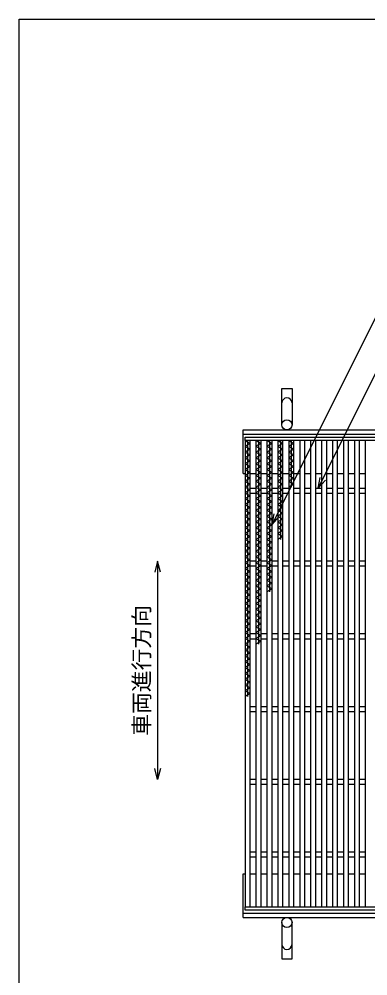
# Model space of a CAD drawing. Units: millimetres, scale not verified. Extents: x -1820 to 1731, y -1282 to 1054.
# Drawn here: x -1729 to -1250, y -261 to 1054 of the extents above; entities that cross this region are included whole.
import ezdxf
from ezdxf.enums import TextEntityAlignment as Align

# ---------------------------------------------------------------- set-up
doc = ezdxf.new("R2010")
doc.units = ezdxf.units.MM
doc.header["$LTSCALE"] = 10
for name, color, linetype, lineweight in [('0_2', 150, 'Continuous', 25), ('16', 3, 'Continuous', 25), ('19', 6, 'Continuous', 25), ('22', 2, 'Continuous', 25)]:
    doc.layers.add(name, color=color, linetype=linetype, lineweight=lineweight)
doc.styles.add('ベクトル', font='')
doc.styles.get('ベクトル').set_extended_font_data('ベクトル')

msp = doc.modelspace()

# ---------------------------------------------------------------- linework, layer by layer
at = {"layer": '0_2'}
for p, q in [((-1729, -1146.5), (-1729, 1053.5)), ((-1729, 1053.5), (1731, 1053.5))]:
    msp.add_line(p, q, dxfattribs=at)
at = {"layer": '16'}
for p, q in [((-1419, 479), (-424, 479)), ((-1419, 474.5), (-1419, 479)), ((-424, 474.5), (-1419, 474.5)), ((-1419, 474.5), (-1419, -166.5)), ((-1412, 474.5), (-1419, 474.5)), ((-1419, 474.5), (-1412, 470.5)), ((-1415.5, 474.5), (-1415.5, 122.5)), ((-1412, -166.5), (-1412, 474.5)), ((-1404, 474.5), (-1404, -166.5)), ((-1397, 474.5), (-1404, 474.5)), ((-1404, 474.5), (-1397, 470.5)), ((-1400.5, 474.5), (-1400.5, 194.5)), ((-1397, -166.5), (-1397, 474.5)), ((-1389, 474.5), (-1389, -166.5)), ((-1382, 474.5), (-1389, 474.5)), ((-1389, 474.5), (-1382, 470.5)), ((-1385.5, 474.5), (-1385.5, 266.5)), ((-1382, -166.5), (-1382, 474.5)), ((-1374, 474.5), (-1374, -166.5)), ((-1367, 474.5), (-1374, 474.5)), ((-1374, 474.5), (-1367, 470.5)), ((-1370.5, 474.5), (-1370.5, 338.5)), ((-1367, -166.5), (-1367, 474.5)), ((-1359, 474.5), (-1359, -166.5)), ((-1352, 474.5), (-1359, 474.5)), ((-1359, 474.5), (-1352, 470.5)), ((-1355.5, 474.5), (-1355.5, 410.5)), ((-1352, -166.5), (-1352, 474.5)), ((-1344, 474.5), (-1344, -166.5)), ((-1337, 474.5), (-1344, 474.5)), ((-1337, -166.5), (-1337, 474.5)), ((-1329, 474.5), (-1329, -166.5)), ((-1322, 474.5), (-1329, 474.5)), ((-1322, -166.5), (-1322, 474.5)), ((-1314, 474.5), (-1314, -166.5)), ((-1307, 474.5), (-1314, 474.5)), ((-1307, -166.5), (-1307, 474.5)), ((-1299, 474.5), (-1299, -166.5)), ((-1292, 474.5), (-1299, 474.5)), ((-1292, -166.5), (-1292, 474.5)), ((-1284, 474.5), (-1284, -166.5)), ((-1277, 474.5), (-1284, 474.5)), ((-1277, -166.5), (-1277, 474.5)), ((-1269, 474.5), (-1269, -166.5)), ((-1262, 474.5), (-1269, 474.5)), ((-1262, -166.5), (-1262, 474.5)), ((-1254, 474.5), (-1254, -166.5)), ((-1247, 474.5), (-1254, 474.5)), ((-1412, 470.5), (-1419, 466.5)), ((-1419, 466.5), (-1412, 462.5)), ((-1412, 462.5), (-1419, 458.5)), ((-1397, 470.5), (-1404, 466.5)), ((-1404, 466.5), (-1397, 462.5)), ((-1397, 462.5), (-1404, 458.5)), ((-1382, 470.5), (-1389, 466.5)), ((-1389, 466.5), (-1382, 462.5)), ((-1382, 462.5), (-1389, 458.5)), ((-1367, 470.5), (-1374, 466.5)), ((-1374, 466.5), (-1367, 462.5)), ((-1367, 462.5), (-1374, 458.5)), ((-1352, 470.5), (-1359, 466.5)), ((-1359, 466.5), (-1352, 462.5)), ((-1352, 462.5), (-1359, 458.5)), ((-1419, 458.5), (-1412, 454.5)), ((-1412, 454.5), (-1419, 450.5)), ((-1419, 450.5), (-1412, 446.5)), ((-1404, 458.5), (-1397, 454.5)), ((-1397, 454.5), (-1404, 450.5)), ((-1404, 450.5), (-1397, 446.5)), ((-1389, 458.5), (-1382, 454.5)), ((-1382, 454.5), (-1389, 450.5)), ((-1389, 450.5), (-1382, 446.5)), ((-1374, 458.5), (-1367, 454.5)), ((-1367, 454.5), (-1374, 450.5)), ((-1374, 450.5), (-1367, 446.5)), ((-1359, 458.5), (-1352, 454.5)), ((-1352, 454.5), (-1359, 450.5)), ((-1359, 450.5), (-1352, 446.5)), ((-1412, 446.5), (-1419, 442.5)), ((-1419, 442.5), (-1412, 438.5)), ((-1412, 438.5), (-1419, 434.5)), ((-1419, 434.5), (-1412, 430.5)), ((-1397, 446.5), (-1404, 442.5)), ((-1404, 442.5), (-1397, 438.5)), ((-1397, 438.5), (-1404, 434.5)), ((-1404, 434.5), (-1397, 430.5)), ((-1382, 446.5), (-1389, 442.5)), ((-1389, 442.5), (-1382, 438.5)), ((-1382, 438.5), (-1389, 434.5)), ((-1389, 434.5), (-1382, 430.5)), ((-1367, 446.5), (-1374, 442.5)), ((-1374, 442.5), (-1367, 438.5)), ((-1367, 438.5), (-1374, 434.5)), ((-1374, 434.5), (-1367, 430.5)), ((-1352, 446.5), (-1359, 442.5)), ((-1359, 442.5), (-1352, 438.5)), ((-1352, 438.5), (-1359, 434.5)), ((-1359, 434.5), (-1352, 430.5)), ((-1412, 430.5), (-1419, 426.5)), ((-1419, 426.5), (-1412, 422.5)), ((-1412, 422.5), (-1419, 418.5)), ((-1397, 430.5), (-1404, 426.5)), ((-1404, 426.5), (-1397, 422.5)), ((-1397, 422.5), (-1404, 418.5)), ((-1382, 430.5), (-1389, 426.5)), ((-1389, 426.5), (-1382, 422.5)), ((-1382, 422.5), (-1389, 418.5)), ((-1367, 430.5), (-1374, 426.5)), ((-1374, 426.5), (-1367, 422.5)), ((-1367, 422.5), (-1374, 418.5)), ((-1352, 430.5), (-1359, 426.5)), ((-1359, 426.5), (-1352, 422.5)), ((-1352, 422.5), (-1359, 418.5)), ((-1419, 418.5), (-1412, 414.5)), ((-1412, 414.5), (-1419, 410.5)), ((-1419, 410.5), (-1412, 406.5)), ((-1412, 409), (-1404, 409)), ((-1404, 418.5), (-1397, 414.5)), ((-1397, 414.5), (-1404, 410.5)), ((-1404, 410.5), (-1397, 406.5)), ((-1397, 409), (-1389, 409)), ((-1389, 418.5), (-1382, 414.5)), ((-1382, 414.5), (-1389, 410.5)), ((-1389, 410.5), (-1382, 406.5)), ((-1382, 409), (-1374, 409)), ((-1374, 418.5), (-1367, 414.5)), ((-1367, 414.5), (-1374, 410.5)), ((-1374, 410.5), (-1367, 406.5)), ((-1367, 409), (-1359, 409)), ((-1359, 418.5), (-1352, 414.5)), ((-1352, 414.5), (-1359, 410.5)), ((-1352, 409), (-1344, 409)), ((-1337, 409), (-1329, 409)), ((-1322, 409), (-1314, 409)), ((-1307, 409), (-1299, 409)), ((-1292, 409), (-1284, 409)), ((-1277, 409), (-1269, 409)), ((-1262, 409), (-1254, 409)), ((-1412, 406.5), (-1419, 402.5)), ((-1419, 402.5), (-1412, 398.5)), ((-1412, 398.5), (-1419, 394.5)), ((-1419, 394.5), (-1412, 390.5)), ((-1412, 402), (-1404, 402)), ((-1397, 406.5), (-1404, 402.5)), ((-1404, 402.5), (-1397, 398.5)), ((-1397, 398.5), (-1404, 394.5)), ((-1404, 394.5), (-1397, 390.5)), ((-1397, 402), (-1389, 402)), ((-1382, 406.5), (-1389, 402.5)), ((-1389, 402.5), (-1382, 398.5)), ((-1382, 398.5), (-1389, 394.5)), ((-1389, 394.5), (-1382, 390.5)), ((-1382, 402), (-1374, 402)), ((-1367, 406.5), (-1374, 402.5)), ((-1374, 402.5), (-1367, 398.5)), ((-1367, 398.5), (-1374, 394.5)), ((-1374, 394.5), (-1367, 390.5)), ((-1367, 402), (-1359, 402)), ((-1352, 402), (-1344, 402)), ((-1337, 402), (-1329, 402)), ((-1322, 402), (-1314, 402)), ((-1307, 402), (-1299, 402)), ((-1292, 402), (-1284, 402)), ((-1277, 402), (-1269, 402)), ((-1262, 402), (-1254, 402)), ((-1412, 390.5), (-1419, 386.5)), ((-1419, 386.5), (-1412, 382.5)), ((-1412, 382.5), (-1419, 378.5)), ((-1397, 390.5), (-1404, 386.5)), ((-1404, 386.5), (-1397, 382.5)), ((-1397, 382.5), (-1404, 378.5)), ((-1382, 390.5), (-1389, 386.5)), ((-1389, 386.5), (-1382, 382.5)), ((-1382, 382.5), (-1389, 378.5)), ((-1367, 390.5), (-1374, 386.5)), ((-1374, 386.5), (-1367, 382.5)), ((-1367, 382.5), (-1374, 378.5)), ((-1419, 378.5), (-1412, 374.5)), ((-1412, 374.5), (-1419, 370.5)), ((-1419, 370.5), (-1412, 366.5)), ((-1404, 378.5), (-1397, 374.5)), ((-1397, 374.5), (-1404, 370.5)), ((-1404, 370.5), (-1397, 366.5)), ((-1389, 378.5), (-1382, 374.5)), ((-1382, 374.5), (-1389, 370.5)), ((-1389, 370.5), (-1382, 366.5)), ((-1374, 378.5), (-1367, 374.5)), ((-1367, 374.5), (-1374, 370.5)), ((-1374, 370.5), (-1367, 366.5)), ((-1412, 366.5), (-1419, 362.5)), ((-1419, 362.5), (-1412, 358.5)), ((-1412, 358.5), (-1419, 354.5)), ((-1397, 366.5), (-1404, 362.5)), ((-1404, 362.5), (-1397, 358.5)), ((-1397, 358.5), (-1404, 354.5)), ((-1382, 366.5), (-1389, 362.5)), ((-1389, 362.5), (-1382, 358.5)), ((-1382, 358.5), (-1389, 354.5)), ((-1367, 366.5), (-1374, 362.5)), ((-1374, 362.5), (-1367, 358.5)), ((-1367, 358.5), (-1374, 354.5)), ((-1419, 354.5), (-1412, 350.5)), ((-1412, 350.5), (-1419, 346.5)), ((-1419, 346.5), (-1412, 342.5)), ((-1412, 342.5), (-1419, 338.5)), ((-1404, 354.5), (-1397, 350.5)), ((-1397, 350.5), (-1404, 346.5)), ((-1404, 346.5), (-1397, 342.5)), ((-1397, 342.5), (-1404, 338.5)), ((-1389, 354.5), (-1382, 350.5)), ((-1382, 350.5), (-1389, 346.5)), ((-1389, 346.5), (-1382, 342.5)), ((-1382, 342.5), (-1389, 338.5)), ((-1374, 354.5), (-1367, 350.5)), ((-1367, 350.5), (-1374, 346.5)), ((-1374, 346.5), (-1367, 342.5)), ((-1367, 342.5), (-1374, 338.5)), ((-1419, 338.5), (-1412, 334.5)), ((-1412, 334.5), (-1419, 330.5)), ((-1419, 330.5), (-1412, 326.5)), ((-1404, 338.5), (-1397, 334.5)), ((-1397, 334.5), (-1404, 330.5)), ((-1404, 330.5), (-1397, 326.5)), ((-1389, 338.5), (-1382, 334.5)), ((-1382, 334.5), (-1389, 330.5)), ((-1389, 330.5), (-1382, 326.5)), ((-1412, 326.5), (-1419, 322.5)), ((-1419, 322.5), (-1412, 318.5)), ((-1412, 318.5), (-1419, 314.5)), ((-1397, 326.5), (-1404, 322.5)), ((-1404, 322.5), (-1397, 318.5)), ((-1397, 318.5), (-1404, 314.5)), ((-1382, 326.5), (-1389, 322.5)), ((-1389, 322.5), (-1382, 318.5)), ((-1382, 318.5), (-1389, 314.5)), ((-1419, 314.5), (-1412, 310.5)), ((-1412, 310.5), (-1419, 306.5)), ((-1419, 306.5), (-1412, 302.5)), ((-1412, 302.5), (-1419, 298.5)), ((-1412, 309), (-1404, 309)), ((-1404, 314.5), (-1397, 310.5)), ((-1397, 310.5), (-1404, 306.5)), ((-1404, 306.5), (-1397, 302.5)), ((-1397, 302.5), (-1404, 298.5)), ((-1397, 309), (-1389, 309)), ((-1389, 314.5), (-1382, 310.5)), ((-1382, 310.5), (-1389, 306.5)), ((-1389, 306.5), (-1382, 302.5)), ((-1382, 302.5), (-1389, 298.5)), ((-1382, 309), (-1374, 309)), ((-1367, 309), (-1359, 309)), ((-1352, 309), (-1344, 309)), ((-1337, 309), (-1329, 309)), ((-1322, 309), (-1314, 309)), ((-1307, 309), (-1299, 309)), ((-1292, 309), (-1284, 309)), ((-1277, 309), (-1269, 309)), ((-1262, 309), (-1254, 309)), ((-1419, 298.5), (-1412, 294.5)), ((-1412, 294.5), (-1419, 290.5)), ((-1419, 290.5), (-1412, 286.5)), ((-1412, 302), (-1404, 302)), ((-1404, 298.5), (-1397, 294.5)), ((-1397, 294.5), (-1404, 290.5)), ((-1404, 290.5), (-1397, 286.5)), ((-1397, 302), (-1389, 302)), ((-1389, 298.5), (-1382, 294.5)), ((-1382, 294.5), (-1389, 290.5)), ((-1389, 290.5), (-1382, 286.5)), ((-1382, 302), (-1374, 302)), ((-1367, 302), (-1359, 302)), ((-1352, 302), (-1344, 302)), ((-1337, 302), (-1329, 302)), ((-1322, 302), (-1314, 302)), ((-1307, 302), (-1299, 302)), ((-1292, 302), (-1284, 302)), ((-1277, 302), (-1269, 302)), ((-1262, 302), (-1254, 302)), ((-1412, 286.5), (-1419, 282.5)), ((-1419, 282.5), (-1412, 278.5)), ((-1412, 278.5), (-1419, 274.5)), ((-1397, 286.5), (-1404, 282.5)), ((-1404, 282.5), (-1397, 278.5)), ((-1397, 278.5), (-1404, 274.5)), ((-1382, 286.5), (-1389, 282.5)), ((-1389, 282.5), (-1382, 278.5)), ((-1382, 278.5), (-1389, 274.5)), ((-1419, 274.5), (-1412, 270.5)), ((-1412, 270.5), (-1419, 266.5)), ((-1419, 266.5), (-1412, 262.5)), ((-1404, 274.5), (-1397, 270.5)), ((-1397, 270.5), (-1404, 266.5)), ((-1404, 266.5), (-1397, 262.5)), ((-1389, 274.5), (-1382, 270.5)), ((-1382, 270.5), (-1389, 266.5)), ((-1412, 262.5), (-1419, 258.5)), ((-1419, 258.5), (-1412, 254.5)), ((-1412, 254.5), (-1419, 250.5)), ((-1419, 250.5), (-1412, 246.5)), ((-1397, 262.5), (-1404, 258.5)), ((-1404, 258.5), (-1397, 254.5)), ((-1397, 254.5), (-1404, 250.5)), ((-1404, 250.5), (-1397, 246.5)), ((-1412, 246.5), (-1419, 242.5)), ((-1419, 242.5), (-1412, 238.5)), ((-1412, 238.5), (-1419, 234.5)), ((-1397, 246.5), (-1404, 242.5)), ((-1404, 242.5), (-1397, 238.5)), ((-1397, 238.5), (-1404, 234.5)), ((-1419, 234.5), (-1412, 230.5)), ((-1412, 230.5), (-1419, 226.5)), ((-1419, 226.5), (-1412, 222.5)), ((-1404, 234.5), (-1397, 230.5)), ((-1397, 230.5), (-1404, 226.5)), ((-1404, 226.5), (-1397, 222.5)), ((-1412, 222.5), (-1419, 218.5)), ((-1419, 218.5), (-1412, 214.5)), ((-1412, 214.5), (-1419, 210.5)), ((-1419, 210.5), (-1412, 206.5)), ((-1397, 222.5), (-1404, 218.5)), ((-1404, 218.5), (-1397, 214.5)), ((-1397, 214.5), (-1404, 210.5)), ((-1404, 210.5), (-1397, 206.5)), ((-1412, 206.5), (-1419, 202.5)), ((-1419, 202.5), (-1412, 198.5)), ((-1412, 198.5), (-1419, 194.5)), ((-1412, 209), (-1404, 209)), ((-1412, 202), (-1404, 202)), ((-1397, 206.5), (-1404, 202.5)), ((-1404, 202.5), (-1397, 198.5)), ((-1397, 198.5), (-1404, 194.5)), ((-1397, 209), (-1389, 209)), ((-1397, 202), (-1389, 202)), ((-1382, 209), (-1374, 209)), ((-1382, 202), (-1374, 202)), ((-1367, 209), (-1359, 209)), ((-1367, 202), (-1359, 202)), ((-1352, 209), (-1344, 209)), ((-1352, 202), (-1344, 202)), ((-1337, 209), (-1329, 209)), ((-1337, 202), (-1329, 202)), ((-1322, 209), (-1314, 209)), ((-1322, 202), (-1314, 202)), ((-1307, 209), (-1299, 209)), ((-1307, 202), (-1299, 202)), ((-1292, 209), (-1284, 209)), ((-1292, 202), (-1284, 202)), ((-1277, 209), (-1269, 209)), ((-1277, 202), (-1269, 202)), ((-1262, 209), (-1254, 209)), ((-1262, 202), (-1254, 202)), ((-1419, 194.5), (-1412, 190.5)), ((-1412, 190.5), (-1419, 186.5)), ((-1419, 186.5), (-1412, 182.5)), ((-1412, 182.5), (-1419, 178.5)), ((-1419, 178.5), (-1412, 174.5)), ((-1412, 174.5), (-1419, 170.5)), ((-1419, 170.5), (-1412, 166.5)), ((-1412, 166.5), (-1419, 162.5)), ((-1419, 162.5), (-1412, 158.5)), ((-1412, 158.5), (-1419, 154.5)), ((-1419, 154.5), (-1412, 150.5)), ((-1412, 150.5), (-1419, 146.5)), ((-1419, 146.5), (-1412, 142.5)), ((-1412, 142.5), (-1419, 138.5)), ((-1419, 138.5), (-1412, 134.5)), ((-1412, 134.5), (-1419, 130.5)), ((-1419, 130.5), (-1412, 126.5)), ((-1412, 126.5), (-1419, 122.5)), ((-1412, 109), (-1404, 109)), ((-1397, 109), (-1389, 109)), ((-1382, 109), (-1374, 109)), ((-1367, 109), (-1359, 109)), ((-1352, 109), (-1344, 109)), ((-1337, 109), (-1329, 109)), ((-1322, 109), (-1314, 109)), ((-1307, 109), (-1299, 109)), ((-1292, 109), (-1284, 109)), ((-1277, 109), (-1269, 109)), ((-1262, 109), (-1254, 109)), ((-1412, 102), (-1404, 102)), ((-1397, 102), (-1389, 102)), ((-1382, 102), (-1374, 102)), ((-1367, 102), (-1359, 102)), ((-1352, 102), (-1344, 102)), ((-1337, 102), (-1329, 102)), ((-1322, 102), (-1314, 102)), ((-1307, 102), (-1299, 102)), ((-1292, 102), (-1284, 102)), ((-1277, 102), (-1269, 102)), ((-1262, 102), (-1254, 102)), ((-1412, 9), (-1404, 9)), ((-1412, 2), (-1404, 2)), ((-1397, 9), (-1389, 9)), ((-1397, 2), (-1389, 2)), ((-1382, 9), (-1374, 9)), ((-1382, 2), (-1374, 2)), ((-1367, 9), (-1359, 9)), ((-1367, 2), (-1359, 2)), ((-1352, 9), (-1344, 9)), ((-1352, 2), (-1344, 2)), ((-1337, 9), (-1329, 9)), ((-1337, 2), (-1329, 2)), ((-1322, 9), (-1314, 9)), ((-1322, 2), (-1314, 2)), ((-1307, 9), (-1299, 9)), ((-1307, 2), (-1299, 2)), ((-1292, 9), (-1284, 9)), ((-1292, 2), (-1284, 2)), ((-1277, 9), (-1269, 9)), ((-1277, 2), (-1269, 2)), ((-1262, 9), (-1254, 9)), ((-1262, 2), (-1254, 2)), ((-1412, -91), (-1404, -91)), ((-1397, -91), (-1389, -91)), ((-1382, -91), (-1374, -91)), ((-1367, -91), (-1359, -91)), ((-1352, -91), (-1344, -91)), ((-1337, -91), (-1329, -91)), ((-1322, -91), (-1314, -91)), ((-1307, -91), (-1299, -91)), ((-1292, -91), (-1284, -91)), ((-1277, -91), (-1269, -91)), ((-1262, -91), (-1254, -91)), ((-1412, -98), (-1404, -98)), ((-1397, -98), (-1389, -98)), ((-1382, -98), (-1374, -98)), ((-1367, -98), (-1359, -98)), ((-1352, -98), (-1344, -98)), ((-1337, -98), (-1329, -98)), ((-1322, -98), (-1314, -98)), ((-1307, -98), (-1299, -98)), ((-1292, -98), (-1284, -98)), ((-1277, -98), (-1269, -98)), ((-1262, -98), (-1254, -98)), ((-1419, -166.5), (-424, -166.5)), ((-1419, -171), (-1419, -166.5)), ((-1419, -166.5), (-1412, -166.5)), ((-1404, -166.5), (-1397, -166.5)), ((-1389, -166.5), (-1382, -166.5)), ((-1374, -166.5), (-1367, -166.5)), ((-1359, -166.5), (-1352, -166.5)), ((-1344, -166.5), (-1337, -166.5)), ((-1329, -166.5), (-1322, -166.5)), ((-1314, -166.5), (-1307, -166.5)), ((-1299, -166.5), (-1292, -166.5)), ((-1284, -166.5), (-1277, -166.5)), ((-1269, -166.5), (-1262, -166.5)), ((-1254, -166.5), (-1247, -166.5)), ((-424, -171), (-1419, -171))]:
    msp.add_line(p, q, dxfattribs=at)
at = {"layer": '19'}
for p, q in [((-1368.5, 496), (-1368.5, 546)), ((-1368.5, 546), (-1354.5, 546)), ((-1354.5, 546), (-1354.5, 496)), ((-1421.5, 489), (-421.5, 489)), ((-1421.5, 429), (-1421.5, 489)), ((-1421.5, 483), (-421.5, 483)), ((-1421.5, 429), (-1419, 429)), ((-1412, 429), (-1404, 429)), ((-1397, 429), (-1389, 429)), ((-1382, 429), (-1374, 429)), ((-1367, 429), (-1359, 429)), ((-1352, 429), (-1344, 429)), ((-1337, 429), (-1329, 429)), ((-1322, 429), (-1314, 429)), ((-1307, 429), (-1299, 429)), ((-1292, 429), (-1284, 429)), ((-1277, 429), (-1269, 429)), ((-1262, 429), (-1254, 429)), ((-1421.5, -181), (-1421.5, -121)), ((-1421.5, -121), (-1419, -121)), ((-1412, -121), (-1404, -121)), ((-1397, -121), (-1389, -121)), ((-1382, -121), (-1374, -121)), ((-1367, -121), (-1359, -121)), ((-1352, -121), (-1344, -121)), ((-1337, -121), (-1329, -121)), ((-1322, -121), (-1314, -121)), ((-1307, -121), (-1299, -121)), ((-1292, -121), (-1284, -121)), ((-1277, -121), (-1269, -121)), ((-1262, -121), (-1254, -121)), ((-1421.5, -175), (-421.5, -175)), ((-1421.5, -181), (-421.5, -181)), ((-1368.5, -188), (-1368.5, -238)), ((-1354.5, -238), (-1354.5, -188)), ((-1368.5, -238), (-1354.5, -238))]:
    msp.add_line(p, q, dxfattribs=at)
for centre in [(-1361.5, 496), (-1361.5, -188)]:
    msp.add_circle(centre, 7, dxfattribs=at)
for centre, start, end in [((-1361.5, 526), 0, 180), ((-1361.5, -218), 180, 0)]:
    msp.add_arc(centre, 7, start, end, dxfattribs=at)
at = {"layer": '22', "color": 4}
for p, q in [((-1382, 359), (-1176.8, 769.5)), ((-1318.7, 409), (-1160.9, 724.5)), ((-1318.7, 409), (-1315.7, 423.6)), ((-1318.7, 409), (-1308.7, 420)), ((-1382, 359), (-1379, 373.6)), ((-1382, 359), (-1372, 370)), ((-1539, 308.5), (-1543, 293.5)), ((-1535, 293.5), (-1539, 308.5)), ((-1539, 308.5), (-1539, 8.5)), ((-1539, 8.5), (-1543, 23.5)), ((-1535, 23.5), (-1539, 8.5))]:
    msp.add_line(p, q, dxfattribs=at)

# ---------------------------------------------------------------- texts
at = {"layer": '22', "style": 'ベクトル'}
msp.add_text('車両進行方向', height=21.99, rotation=90, dxfattribs=at).set_placement((-1561, 68.5), align=Align.MIDDLE_LEFT)

doc.saveas('drawing.dxf')
